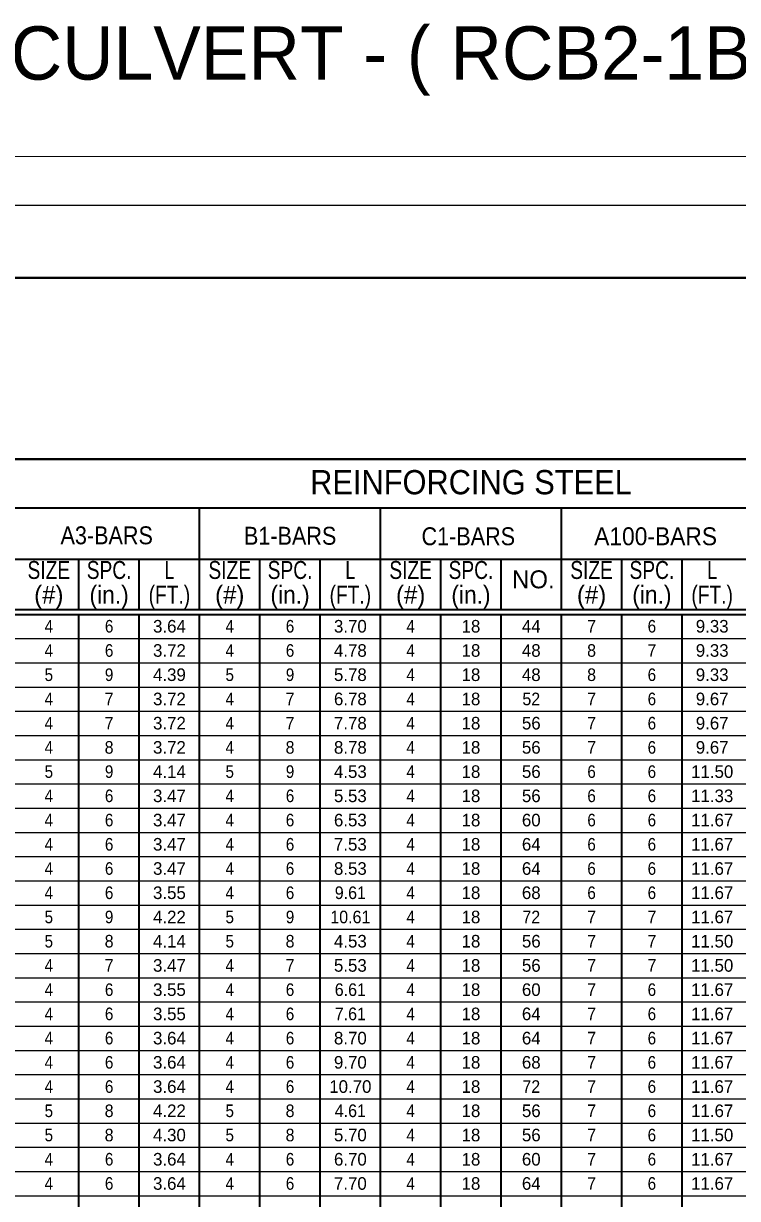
# Model space of a CAD drawing. Extents: x 95 to 131, y 74.5 to 99.5.
# Drawn here: x 110.16 to 117.53, y 87.39 to 99.51 of the extents above; entities that cross this region are included whole.
import ezdxf
from ezdxf.enums import TextEntityAlignment as Align

# ---------------------------------------------------------------- set-up
doc = ezdxf.new("R2010")
doc.units = 0
doc.header["$LTSCALE"] = 0.052
doc.layers.add('1', color=7, linetype='Continuous', lineweight=35)
doc.layers.add('60', color=7, linetype='Continuous', lineweight=25)
doc.layers.add('2', color=7, linetype='Continuous')

msp = doc.modelspace()

# ---------------------------------------------------------------- linework, layer by layer
at = {"layer": '1', "lineweight": 13}
msp.add_line((94.99033, 98.13758), (130.99033, 98.13758), dxfattribs=at)
at = {"layer": '1', "lineweight": 40}
for p, q in [((97.99033, 96.88758), (130.49033, 96.88758)), ((103.17892, 95.014), (125.77508, 95.014))]:
    msp.add_line(p, q, dxfattribs=at)
at = {"layer": '1'}
for p, q in [((111.97908, 93.464), (111.97908, 94.514)), ((113.84508, 93.464), (113.84508, 94.514)), ((115.71108, 93.464), (115.71108, 94.514)), ((106.38108, 93.98308), (125.77508, 93.98308)), ((110.73508, 93.464), (110.73508, 93.98308)), ((111.35708, 93.464), (111.35708, 93.98308)), ((112.60108, 93.464), (112.60108, 93.98308)), ((113.22308, 93.464), (113.22308, 93.98308)), ((114.46708, 93.464), (114.46708, 93.98308)), ((115.08908, 93.464), (115.08908, 93.98308)), ((116.33308, 93.464), (116.33308, 93.98308)), ((116.95508, 93.464), (116.95508, 93.98308)), ((99.96883, 93.414), (114.6145, 93.414)), ((103.17892, 93.464), (125.77508, 93.464)), ((103.17892, 93.414), (125.77508, 93.414)), ((110.73508, 81.414), (110.73508, 93.414)), ((111.35708, 81.414), (111.35708, 93.414)), ((111.97908, 81.414), (111.97908, 93.414)), ((112.60108, 81.414), (112.60108, 93.414)), ((113.22308, 81.414), (113.22308, 93.414)), ((113.84508, 81.414), (113.84508, 93.414)), ((114.46708, 81.414), (114.46708, 93.414)), ((115.08908, 81.414), (115.08908, 93.414)), ((115.71108, 81.414), (115.71108, 93.414)), ((116.33308, 81.414), (116.33308, 93.414)), ((116.95508, 81.414), (116.95508, 93.414))]:
    msp.add_line(p, q, dxfattribs=at)
at = {"layer": '1', "lineweight": 25}
msp.add_lwpolyline([(96.49033, 75.63758), (96.49033, 97.63758), (130.99033, 97.63758)], dxfattribs=at)
at = {"layer": '1'}
msp.add_lwpolyline([(103.17892, 94.514), (106.38108, 94.514), (123.17508, 94.514)], dxfattribs=at)
at = {"layer": '60'}
for p, q in [((101.83483, 93.164), (125.77508, 93.164)), ((101.83483, 92.914), (125.77508, 92.914)), ((101.83483, 92.664), (125.77508, 92.664)), ((101.83483, 92.414), (125.77508, 92.414)), ((101.83483, 92.164), (125.77508, 92.164)), ((99.96883, 91.914), (125.77508, 91.914)), ((101.83483, 91.664), (125.77508, 91.664)), ((101.83483, 91.414), (125.77508, 91.414)), ((101.83483, 91.164), (125.77508, 91.164)), ((101.83483, 90.914), (125.77508, 90.914)), ((101.83483, 90.664), (125.77508, 90.664)), ((101.83483, 90.414), (125.77508, 90.414)), ((99.96883, 90.164), (125.77508, 90.164)), ((101.83483, 89.914), (125.77508, 89.914)), ((101.83483, 89.664), (125.77508, 89.664)), ((101.83483, 89.414), (125.77508, 89.414)), ((101.83483, 89.164), (125.77508, 89.164)), ((101.83483, 88.914), (125.77508, 88.914)), ((101.83483, 88.664), (125.77508, 88.664)), ((99.96883, 88.414), (125.77508, 88.414)), ((101.83483, 88.164), (125.77508, 88.164)), ((101.83483, 87.914), (125.77508, 87.914)), ((101.83483, 87.664), (125.77508, 87.664)), ((101.83483, 87.414), (125.77508, 87.414))]:
    msp.add_line(p, q, dxfattribs=at)

# ---------------------------------------------------------------- texts
at = {"layer": '1'}
msp.add_text('( p. 54B ) ONE CELL REINF. CONC. BOX CULVERT - ( RCB2-1B-00 ) -  FINAL ENGLISH ( 7/1/97 )', height=0.55, dxfattribs=at).set_placement((96.01208, 98.93158))
at = {"layer": '2'}
for s, height, width, p in [('REINFORCING STEEL', 0.25, 0.95, (114.77804, 94.65267)), ('A3-BARS', 0.185, 0.9, (111.02112, 94.13692)), ('B1-BARS', 0.185, 0.9, (112.91317, 94.132)), ('C1-BARS', 0.185, 0.9, (114.75079, 94.12717)), ('A100-BARS', 0.185, 0.95, (116.6825, 94.12708)), ('SIZE', 0.185, 0.8, (110.42404, 93.77917)), ('SPC.', 0.185, 0.8, (111.046, 93.77917)), ('L', 0.185, 0.75, (111.66804, 93.77917)), ('SIZE', 0.185, 0.8, (112.29004, 93.77917)), ('SPC.', 0.185, 0.8, (112.912, 93.77917)), ('L', 0.185, 0.75, (113.53404, 93.77917)), ('SIZE', 0.185, 0.8, (114.15604, 93.77917)), ('SPC.', 0.185, 0.8, (114.778, 93.77917)), ('SIZE', 0.185, 0.8, (116.02204, 93.77917)), ('SPC.', 0.185, 0.8, (116.644, 93.77917)), ('L', 0.185, 0.75, (117.26604, 93.77917)), ('(in.)', 0.185, 0.95, (111.046, 93.52417)), ('(FT.)', 0.185, 0.8, (111.66796, 93.52417)), ('(in.)', 0.185, 0.95, (112.912, 93.52417)), ('(FT.)', 0.185, 0.8, (113.53396, 93.52417)), ('(in.)', 0.185, 0.95, (114.778, 93.52417)), ('(in.)', 0.185, 0.95, (116.644, 93.52417)), ('(FT.)', 0.185, 0.8, (117.26596, 93.52417)), ('4', 0.13, 0.9, (110.42404, 93.22608)), ('6', 0.13, 0.9, (111.04604, 93.22608)), ('4', 0.13, 0.9, (112.29004, 93.22608)), ('6', 0.13, 0.9, (112.91204, 93.22608)), ('4', 0.13, 0.9, (114.15604, 93.22608)), ('7', 0.13, 0.95, (116.02213, 93.22608)), ('6', 0.13, 0.9, (116.64404, 93.22608)), ('4', 0.13, 0.9, (110.42404, 92.97608)), ('6', 0.13, 0.9, (111.04604, 92.97608)), ('4', 0.13, 0.9, (112.29004, 92.97608)), ('6', 0.13, 0.9, (112.91204, 92.97608)), ('4', 0.13, 0.9, (114.15604, 92.97608)), ('8', 0.13, 0.95, (116.02208, 92.97608)), ('7', 0.13, 0.95, (116.64413, 92.97608)), ('5', 0.13, 0.9, (110.42404, 92.72608)), ('9', 0.13, 0.9, (111.04612, 92.72608)), ('5', 0.13, 0.9, (112.29004, 92.72608)), ('9', 0.13, 0.9, (112.91213, 92.72608)), ('4', 0.13, 0.9, (114.15604, 92.72608)), ('8', 0.13, 0.95, (116.02208, 92.72608)), ('6', 0.13, 0.9, (116.64404, 92.72608)), ('4', 0.13, 0.9, (110.42404, 92.47608)), ('7', 0.13, 0.95, (111.04612, 92.47608)), ('4', 0.13, 0.9, (112.29004, 92.47608)), ('7', 0.13, 0.95, (112.91213, 92.47608)), ('4', 0.13, 0.9, (114.15604, 92.47608)), ('52', 0.13, 0.95, (115.40008, 92.47608)), ('7', 0.13, 0.95, (116.02213, 92.47608)), ('6', 0.13, 0.9, (116.64404, 92.47608)), ('4', 0.13, 0.9, (110.42404, 92.22608)), ('7', 0.13, 0.95, (111.04612, 92.22608)), ('4', 0.13, 0.9, (112.29004, 92.22608)), ('7', 0.13, 0.95, (112.91213, 92.22608)), ('4', 0.13, 0.9, (114.15604, 92.22608)), ('7', 0.13, 0.95, (116.02213, 92.22608)), ('6', 0.13, 0.9, (116.64404, 92.22608)), ('4', 0.13, 0.9, (110.42404, 91.97608)), ('8', 0.13, 0.95, (111.04608, 91.97608)), ('4', 0.13, 0.9, (112.29004, 91.97608)), ('8', 0.13, 0.95, (112.91208, 91.97608)), ('4', 0.13, 0.9, (114.15604, 91.97608)), ('7', 0.13, 0.95, (116.02213, 91.97608)), ('6', 0.13, 0.9, (116.64404, 91.97608)), ('5', 0.13, 0.9, (110.42404, 91.72608)), ('9', 0.13, 0.9, (111.04612, 91.72608)), ('5', 0.13, 0.9, (112.29004, 91.72608)), ('9', 0.13, 0.9, (112.91213, 91.72608)), ('4', 0.13, 0.9, (114.15604, 91.72608)), ('6', 0.13, 0.9, (116.02204, 91.72608)), ('6', 0.13, 0.9, (116.64404, 91.72608)), ('4', 0.13, 0.9, (110.42404, 91.47608)), ('6', 0.13, 0.9, (111.04604, 91.47608)), ('4', 0.13, 0.9, (112.29004, 91.47608)), ('6', 0.13, 0.9, (112.91204, 91.47608)), ('4', 0.13, 0.9, (114.15604, 91.47608)), ('6', 0.13, 0.9, (116.02204, 91.47608)), ('6', 0.13, 0.9, (116.64404, 91.47608)), ('4', 0.13, 0.9, (110.42404, 91.22608)), ('6', 0.13, 0.9, (111.04604, 91.22608)), ('4', 0.13, 0.9, (112.29004, 91.22608)), ('6', 0.13, 0.9, (112.91204, 91.22608)), ('4', 0.13, 0.9, (114.15604, 91.22608)), ('6', 0.13, 0.9, (116.02204, 91.22608)), ('6', 0.13, 0.9, (116.64404, 91.22608)), ('4', 0.13, 0.9, (110.42404, 90.97608)), ('6', 0.13, 0.9, (111.04604, 90.97608)), ('4', 0.13, 0.9, (112.29004, 90.97608)), ('6', 0.13, 0.9, (112.91204, 90.97608)), ('4', 0.13, 0.9, (114.15604, 90.97608)), ('6', 0.13, 0.9, (116.02204, 90.97608)), ('6', 0.13, 0.9, (116.64404, 90.97608)), ('4', 0.13, 0.9, (110.42404, 90.72608)), ('6', 0.13, 0.9, (111.04604, 90.72608)), ('4', 0.13, 0.9, (112.29004, 90.72608)), ('6', 0.13, 0.9, (112.91204, 90.72608)), ('4', 0.13, 0.9, (114.15604, 90.72608)), ('6', 0.13, 0.9, (116.02204, 90.72608)), ('6', 0.13, 0.9, (116.64404, 90.72608)), ('4', 0.13, 0.9, (110.42404, 90.47608)), ('6', 0.13, 0.9, (111.04604, 90.47608)), ('4', 0.13, 0.9, (112.29004, 90.47608)), ('6', 0.13, 0.9, (112.91204, 90.47608)), ('9.61', 0.13, 0.95, (113.53408, 90.47608)), ('4', 0.13, 0.9, (114.15604, 90.47608)), ('6', 0.13, 0.9, (116.02204, 90.47608)), ('6', 0.13, 0.9, (116.64404, 90.47608)), ('5', 0.13, 0.9, (110.42404, 90.22608)), ('9', 0.13, 0.9, (111.04612, 90.22608)), ('5', 0.13, 0.9, (112.29004, 90.22608)), ('9', 0.13, 0.9, (112.91213, 90.22608)), ('10.61', 0.13, 0.95, (113.53408, 90.22608)), ('4', 0.13, 0.9, (114.15604, 90.22608)), ('72', 0.13, 0.95, (115.40008, 90.22608)), ('7', 0.13, 0.95, (116.02213, 90.22608)), ('7', 0.13, 0.95, (116.64413, 90.22608)), ('5', 0.13, 0.9, (110.42404, 89.97608)), ('8', 0.13, 0.95, (111.04608, 89.97608)), ('5', 0.13, 0.9, (112.29004, 89.97608)), ('8', 0.13, 0.95, (112.91208, 89.97608)), ('4', 0.13, 0.9, (114.15604, 89.97608)), ('7', 0.13, 0.95, (116.02213, 89.97608)), ('7', 0.13, 0.95, (116.64413, 89.97608)), ('4', 0.13, 0.9, (110.42404, 89.72608)), ('7', 0.13, 0.95, (111.04612, 89.72608)), ('4', 0.13, 0.9, (112.29004, 89.72608)), ('7', 0.13, 0.95, (112.91213, 89.72608)), ('4', 0.13, 0.9, (114.15604, 89.72608)), ('7', 0.13, 0.95, (116.02213, 89.72608)), ('7', 0.13, 0.95, (116.64413, 89.72608)), ('4', 0.13, 0.9, (110.42404, 89.47608)), ('6', 0.13, 0.9, (111.04604, 89.47608)), ('4', 0.13, 0.9, (112.29004, 89.47608)), ('6', 0.13, 0.9, (112.91204, 89.47608)), ('6.61', 0.13, 0.95, (113.53408, 89.47608)), ('4', 0.13, 0.9, (114.15604, 89.47608)), ('7', 0.13, 0.95, (116.02213, 89.47608)), ('6', 0.13, 0.9, (116.64404, 89.47608)), ('4', 0.13, 0.9, (110.42404, 89.22608)), ('6', 0.13, 0.9, (111.04604, 89.22608)), ('4', 0.13, 0.9, (112.29004, 89.22608)), ('6', 0.13, 0.9, (112.91204, 89.22608)), ('7.61', 0.13, 0.95, (113.53408, 89.22608)), ('4', 0.13, 0.9, (114.15604, 89.22608)), ('7', 0.13, 0.95, (116.02213, 89.22608)), ('6', 0.13, 0.9, (116.64404, 89.22608)), ('4', 0.13, 0.9, (110.42404, 88.97608)), ('6', 0.13, 0.9, (111.04604, 88.97608)), ('4', 0.13, 0.9, (112.29004, 88.97608)), ('6', 0.13, 0.9, (112.91204, 88.97608)), ('4', 0.13, 0.9, (114.15604, 88.97608)), ('7', 0.13, 0.95, (116.02213, 88.97608)), ('6', 0.13, 0.9, (116.64404, 88.97608)), ('4', 0.13, 0.9, (110.42404, 88.72608)), ('6', 0.13, 0.9, (111.04604, 88.72608)), ('4', 0.13, 0.9, (112.29004, 88.72608)), ('6', 0.13, 0.9, (112.91204, 88.72608)), ('4', 0.13, 0.9, (114.15604, 88.72608)), ('7', 0.13, 0.95, (116.02213, 88.72608)), ('6', 0.13, 0.9, (116.64404, 88.72608)), ('4', 0.13, 0.9, (110.42404, 88.47608)), ('6', 0.13, 0.9, (111.04604, 88.47608)), ('4', 0.13, 0.9, (112.29004, 88.47608)), ('6', 0.13, 0.9, (112.91204, 88.47608)), ('4', 0.13, 0.9, (114.15604, 88.47608)), ('72', 0.13, 0.95, (115.40008, 88.47608)), ('7', 0.13, 0.95, (116.02213, 88.47608)), ('6', 0.13, 0.9, (116.64404, 88.47608)), ('5', 0.13, 0.9, (110.42404, 88.22608)), ('8', 0.13, 0.95, (111.04608, 88.22608)), ('5', 0.13, 0.9, (112.29004, 88.22608)), ('8', 0.13, 0.95, (112.91208, 88.22608)), ('4.61', 0.13, 0.95, (113.53408, 88.22608)), ('4', 0.13, 0.9, (114.15604, 88.22608)), ('7', 0.13, 0.95, (116.02213, 88.22608)), ('6', 0.13, 0.9, (116.64404, 88.22608)), ('5', 0.13, 0.9, (110.42404, 87.97608)), ('8', 0.13, 0.95, (111.04608, 87.97608)), ('5', 0.13, 0.9, (112.29004, 87.97608)), ('8', 0.13, 0.95, (112.91208, 87.97608)), ('4', 0.13, 0.9, (114.15604, 87.97608)), ('7', 0.13, 0.95, (116.02213, 87.97608)), ('6', 0.13, 0.9, (116.64404, 87.97608)), ('4', 0.13, 0.9, (110.42404, 87.72608)), ('6', 0.13, 0.9, (111.04604, 87.72608)), ('4', 0.13, 0.9, (112.29004, 87.72608)), ('6', 0.13, 0.9, (112.91204, 87.72608)), ('4', 0.13, 0.9, (114.15604, 87.72608)), ('7', 0.13, 0.95, (116.02213, 87.72608)), ('6', 0.13, 0.9, (116.64404, 87.72608)), ('4', 0.13, 0.9, (110.42404, 87.47608)), ('6', 0.13, 0.9, (111.04604, 87.47608)), ('4', 0.13, 0.9, (112.29004, 87.47608)), ('6', 0.13, 0.9, (112.91204, 87.47608)), ('4', 0.13, 0.9, (114.15604, 87.47608)), ('7', 0.13, 0.95, (116.02213, 87.47608)), ('6', 0.13, 0.9, (116.64404, 87.47608))]:
    msp.add_text(s, height=height, dxfattribs=dict(at, width=width)).set_placement(p, align=Align.CENTER)
for s, height, p in [('NO.', 0.185, (115.42125, 93.68275)), ('(#)', 0.185, (110.42404, 93.52417)), ('(#)', 0.185, (112.29004, 93.52417)), ('(#)', 0.185, (114.15604, 93.52417)), ('(#)', 0.185, (116.02204, 93.52417)), ('3.64', 0.13, (111.66812, 93.22608)), ('3.70', 0.13, (113.53408, 93.22608)), ('18', 0.13, (114.77808, 93.22608)), ('44', 0.13, (115.40013, 93.22608)), ('9.33', 0.13, (117.26604, 93.22608)), ('3.72', 0.13, (111.66808, 92.97608)), ('4.78', 0.13, (113.53408, 92.97608)), ('18', 0.13, (114.77808, 92.97608)), ('48', 0.13, (115.40008, 92.97608)), ('9.33', 0.13, (117.26604, 92.97608)), ('4.39', 0.13, (111.66804, 92.72608)), ('5.78', 0.13, (113.53408, 92.72608)), ('18', 0.13, (114.77808, 92.72608)), ('48', 0.13, (115.40008, 92.72608)), ('9.33', 0.13, (117.26604, 92.72608)), ('3.72', 0.13, (111.66808, 92.47608)), ('6.78', 0.13, (113.53408, 92.47608)), ('18', 0.13, (114.77808, 92.47608)), ('9.67', 0.13, (117.26604, 92.47608)), ('3.72', 0.13, (111.66808, 92.22608)), ('7.78', 0.13, (113.53408, 92.22608)), ('18', 0.13, (114.77808, 92.22608)), ('56', 0.13, (115.40013, 92.22608)), ('9.67', 0.13, (117.26604, 92.22608)), ('3.72', 0.13, (111.66808, 91.97608)), ('8.78', 0.13, (113.53408, 91.97608)), ('18', 0.13, (114.77808, 91.97608)), ('56', 0.13, (115.40013, 91.97608)), ('9.67', 0.13, (117.26604, 91.97608)), ('4.14', 0.13, (111.66812, 91.72608)), ('4.53', 0.13, (113.53404, 91.72608)), ('18', 0.13, (114.77808, 91.72608)), ('56', 0.13, (115.40013, 91.72608)), ('11.50', 0.13, (117.26608, 91.72608)), ('3.47', 0.13, (111.66804, 91.47608)), ('5.53', 0.13, (113.53404, 91.47608)), ('18', 0.13, (114.77808, 91.47608)), ('56', 0.13, (115.40013, 91.47608)), ('11.33', 0.13, (117.26613, 91.47608)), ('3.47', 0.13, (111.66804, 91.22608)), ('6.53', 0.13, (113.53404, 91.22608)), ('18', 0.13, (114.77808, 91.22608)), ('60', 0.13, (115.40008, 91.22608)), ('11.67', 0.13, (117.26613, 91.22608)), ('3.47', 0.13, (111.66804, 90.97608)), ('7.53', 0.13, (113.53404, 90.97608)), ('18', 0.13, (114.77808, 90.97608)), ('64', 0.13, (115.40013, 90.97608)), ('11.67', 0.13, (117.26613, 90.97608)), ('3.47', 0.13, (111.66804, 90.72608)), ('8.53', 0.13, (113.53404, 90.72608)), ('18', 0.13, (114.77808, 90.72608)), ('64', 0.13, (115.40013, 90.72608)), ('11.67', 0.13, (117.26613, 90.72608)), ('3.55', 0.13, (111.66812, 90.47608)), ('18', 0.13, (114.77808, 90.47608)), ('68', 0.13, (115.40008, 90.47608)), ('11.67', 0.13, (117.26613, 90.47608)), ('4.22', 0.13, (111.66808, 90.22608)), ('18', 0.13, (114.77808, 90.22608)), ('11.67', 0.13, (117.26613, 90.22608)), ('4.14', 0.13, (111.66812, 89.97608)), ('4.53', 0.13, (113.53404, 89.97608)), ('18', 0.13, (114.77808, 89.97608)), ('56', 0.13, (115.40013, 89.97608)), ('11.50', 0.13, (117.26608, 89.97608)), ('3.47', 0.13, (111.66804, 89.72608)), ('5.53', 0.13, (113.53404, 89.72608)), ('18', 0.13, (114.77808, 89.72608)), ('56', 0.13, (115.40013, 89.72608)), ('11.50', 0.13, (117.26608, 89.72608)), ('3.55', 0.13, (111.66812, 89.47608)), ('18', 0.13, (114.77808, 89.47608)), ('60', 0.13, (115.40008, 89.47608)), ('11.67', 0.13, (117.26613, 89.47608)), ('3.55', 0.13, (111.66812, 89.22608)), ('18', 0.13, (114.77808, 89.22608)), ('64', 0.13, (115.40013, 89.22608)), ('11.67', 0.13, (117.26613, 89.22608)), ('3.64', 0.13, (111.66812, 88.97608)), ('8.70', 0.13, (113.53408, 88.97608)), ('18', 0.13, (114.77808, 88.97608)), ('64', 0.13, (115.40013, 88.97608)), ('11.67', 0.13, (117.26613, 88.97608)), ('3.64', 0.13, (111.66812, 88.72608)), ('9.70', 0.13, (113.53408, 88.72608)), ('18', 0.13, (114.77808, 88.72608)), ('68', 0.13, (115.40008, 88.72608)), ('11.67', 0.13, (117.26613, 88.72608)), ('3.64', 0.13, (111.66812, 88.47608)), ('10.70', 0.13, (113.53408, 88.47608)), ('18', 0.13, (114.77808, 88.47608)), ('11.67', 0.13, (117.26613, 88.47608)), ('4.22', 0.13, (111.66808, 88.22608)), ('18', 0.13, (114.77808, 88.22608)), ('56', 0.13, (115.40013, 88.22608)), ('11.67', 0.13, (117.26613, 88.22608)), ('4.30', 0.13, (111.66808, 87.97608)), ('5.70', 0.13, (113.53408, 87.97608)), ('18', 0.13, (114.77808, 87.97608)), ('56', 0.13, (115.40013, 87.97608)), ('11.50', 0.13, (117.26608, 87.97608)), ('3.64', 0.13, (111.66812, 87.72608)), ('6.70', 0.13, (113.53408, 87.72608)), ('18', 0.13, (114.77808, 87.72608)), ('60', 0.13, (115.40008, 87.72608)), ('11.67', 0.13, (117.26613, 87.72608)), ('3.64', 0.13, (111.66812, 87.47608)), ('7.70', 0.13, (113.53408, 87.47608)), ('18', 0.13, (114.77808, 87.47608)), ('64', 0.13, (115.40013, 87.47608)), ('11.67', 0.13, (117.26613, 87.47608))]:
    msp.add_text(s, height=height, dxfattribs=at).set_placement(p, align=Align.CENTER)

doc.saveas('drawing.dxf')
